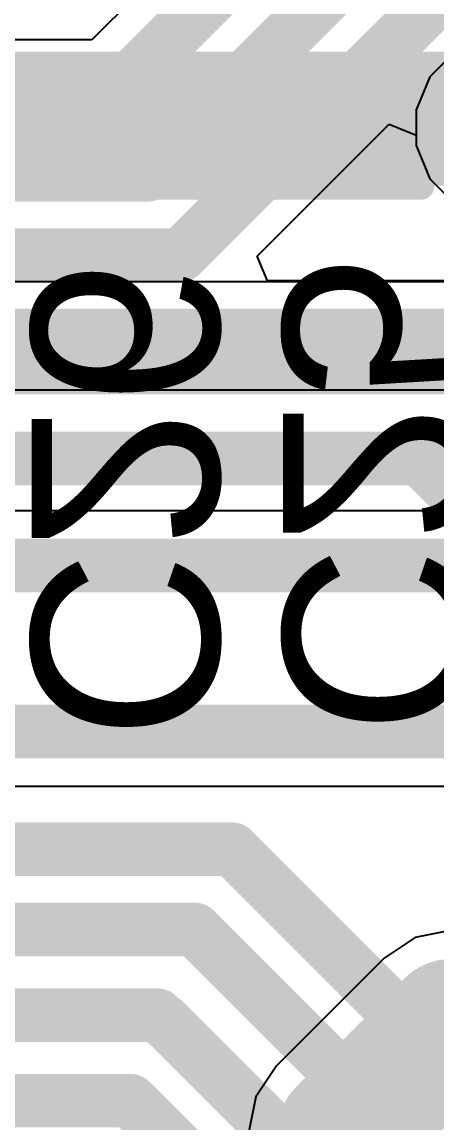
# Model space of a CAD drawing. Header units: inches. Extents: x -4 to 389, y 0 to 108.
# Drawn here: x 34.49 to 36.46, y 32.26 to 37.48 of the extents above; entities that cross this region are included whole.
import ezdxf

# ---------------------------------------------------------------- set-up
doc = ezdxf.new("R2010")
doc.units = ezdxf.units.IN
for name, color, linetype in [('Bottom Layer', 5, 'Continuous'), ('Bottom Overlay', 54, 'Continuous'), ('Bottom Paste', 16, 'Continuous'), ('Bottom Solder', 6, 'Continuous'), ('Signal_1', 16, 'Continuous'), ('Signal_2', 76, 'Continuous')]:
    doc.layers.add(name, color=color, linetype=linetype)
doc.styles.add('Arial', font='', dxfattribs={"height": 0.2})
doc.styles.get('Arial').set_extended_font_data('Arial')

msp = doc.modelspace()

# ---------------------------------------------------------------- hatches: boundary and pattern name
at = {"layer": 'Bottom Layer'}
for points in [[(32.594, 36.703), (37.211, 36.703), (37.211, 37.338), (32.594, 37.338)], [(35.2991, 36.7879), (34.6641, 36.7879), (34.6641, 37.2451), (35.2991, 37.2451)], [(36.2897, 36.7879), (35.6547, 36.7879), (35.6547, 37.2451), (36.2897, 37.2451)]]:
    msp.add_hatch(color=5, dxfattribs=at).paths.add_polyline_path(points)
at = {"layer": 'Bottom Paste'}
for points in [[(35.2991, 36.7879), (34.6641, 36.7879), (34.6641, 37.2451), (35.2991, 37.2451)], [(36.2897, 36.7879), (35.6547, 36.7879), (35.6547, 37.2451), (36.2897, 37.2451)]]:
    msp.add_hatch(color=16, dxfattribs=at).paths.add_polyline_path(points)
at = {"layer": 'Bottom Solder'}
for points in [[(35.3591, 36.7279), (34.6041, 36.7279), (34.6041, 37.3051), (35.3591, 37.3051)], [(36.3497, 36.7279), (35.5947, 36.7279), (35.5947, 37.3051), (36.3497, 37.3051)]]:
    msp.add_hatch(color=6, dxfattribs=at).paths.add_polyline_path(points)

# ---------------------------------------------------------------- linework, layer by layer
at = {"layer": 'Bottom Layer'}
for p, q in [((36.9116, 35.1586), (32.258, 35.1586)), ((33.4157, 33.8532), (37.0529, 33.8532)), ((36.5252, 33.1684), (36.3518, 33.1339)), ((36.3518, 33.1339), (36.2047, 33.0357)), ((36.2047, 33.0357), (35.6944, 32.5253)), ((36.2047, 33.0357), (36.2047, 33.0357)), ((35.6944, 32.5253), (35.5961, 32.3783)), ((35.5961, 32.3783), (35.5616, 32.2048))]:
    msp.add_line(p, q, dxfattribs=at)
for points in [[(32.258, 34.8996, 0.254, 0.254, 0), (36.9116, 34.8996, 0.254, 0.254, 0)], [(33.0708, 34.1122, 0.254, 0.254, 0), (37.1602, 34.1122, 0.254, 0.254, 0)], [(36.0148, 32.2048, 0.635, 0.635, 0), (36.5252, 32.7152, 0.635, 0.635, 0)], [(36.5252, 32.7152, 0.635, 0.635, 0), (37.3888, 32.7152, 0.635, 0.635, 0)], [(36.0148, 30.3799, 0.635, 0.635, 0), (36.0148, 32.2048, 0.635, 0.635, 0)]]:
    msp.add_lwpolyline(points, format="xyseb", dxfattribs=at)
for points in [[(36.3665, 32.7152, 0.3175, 0.3175, 1), (36.684, 32.7152, 0.3175, 0.3175, 1)], [(36.3665, 32.7152, 0.3175, 0.3175, 1), (36.684, 32.7152, 0.3175, 0.3175, 1)], [(35.8561, 32.2048, 0.3175, 0.3175, 1), (36.1736, 32.2048, 0.3175, 0.3175, 1)], [(35.8561, 32.2048, 0.3175, 0.3175, 1), (36.1736, 32.2048, 0.3175, 0.3175, 1)]]:
    msp.add_lwpolyline(points, format="xyseb", close=True, dxfattribs=at)
at = {"layer": 'Bottom Overlay'}
for points in [[(34.5752, 36.699, 0.127, 0.127, 0), (34.5752, 37.207, 0.127, 0.127, 0)], [(35.388, 36.699, 0.127, 0.127, 0), (35.388, 37.207, 0.127, 0.127, 0)], [(35.5658, 36.699, 0.127, 0.127, 0), (35.5658, 37.207, 0.127, 0.127, 0)], [(36.3786, 36.699, 0.127, 0.127, 0), (36.3786, 37.207, 0.127, 0.127, 0)], [(34.5752, 36.699, 0.127, 0.127, 0), (35.388, 36.699, 0.127, 0.127, 0)], [(35.5658, 36.699, 0.127, 0.127, 0), (36.3786, 36.699, 0.127, 0.127, 0)]]:
    msp.add_lwpolyline(points, format="xyseb", dxfattribs=at)
for points in [[(34.5435, 37.207, 0.0635, 0.0635, 1), (34.607, 37.207, 0.0635, 0.0635, 1)], [(35.3563, 37.207, 0.0635, 0.0635, 1), (35.4198, 37.207, 0.0635, 0.0635, 1)], [(35.5341, 37.207, 0.0635, 0.0635, 1), (35.5976, 37.207, 0.0635, 0.0635, 1)], [(36.3469, 37.207, 0.0635, 0.0635, 1), (36.4104, 37.207, 0.0635, 0.0635, 1)], [(34.5435, 36.699, 0.0635, 0.0635, 1), (34.607, 36.699, 0.0635, 0.0635, 1)], [(34.5435, 36.699, 0.0635, 0.0635, 1), (34.607, 36.699, 0.0635, 0.0635, 1)], [(35.3563, 36.699, 0.0635, 0.0635, 1), (35.4198, 36.699, 0.0635, 0.0635, 1)], [(35.3563, 36.699, 0.0635, 0.0635, 1), (35.4198, 36.699, 0.0635, 0.0635, 1)], [(35.5341, 36.699, 0.0635, 0.0635, 1), (35.5976, 36.699, 0.0635, 0.0635, 1)], [(35.5341, 36.699, 0.0635, 0.0635, 1), (35.5976, 36.699, 0.0635, 0.0635, 1)], [(36.3469, 36.699, 0.0635, 0.0635, 1), (36.4104, 36.699, 0.0635, 0.0635, 1)], [(36.3469, 36.699, 0.0635, 0.0635, 1), (36.4104, 36.699, 0.0635, 0.0635, 1)]]:
    msp.add_lwpolyline(points, format="xyseb", close=True, dxfattribs=at)
at = {"layer": 'Signal_1'}
for p, q in [((35.5009, 38.077), (34.8177, 37.3938)), ((34.8177, 37.3938), (21.082, 37.3938)), ((35.6022, 36.3681), (36.2286, 36.9945)), ((36.2286, 36.9945), (36.3556, 36.9419)), ((36.3556, 36.9419), (36.3556, 36.8923)), ((36.3556, 36.8923), (36.4206, 36.7354)), ((36.4206, 36.7354), (36.5407, 36.6153)), ((35.6508, 36.2508), (35.6022, 36.3681)), ((37.0085, 36.2508), (35.6508, 36.2508)), ((25.6089, 35.7328), (37.0085, 35.7328))]:
    msp.add_line(p, q, dxfattribs=at)
for points in [[(34.925, 37.1348, 0.254, 0.254, 0), (36.1442, 38.354, 0.254, 0.254, 0)], [(35.0828, 36.7538, 0.254, 0.254, 0), (36.2766, 37.9476, 0.254, 0.254, 0)], [(35.2406, 36.3728, 0.254, 0.254, 0), (36.4598, 37.592, 0.254, 0.254, 0)], [(36.4598, 37.592, 0.254, 0.254, 0), (37.6936, 37.592, 0.254, 0.254, 0)], [(21.082, 37.1348, 0.254, 0.254, 0), (34.925, 37.1348, 0.254, 0.254, 0)], [(33.655, 36.7538, 0.254, 0.254, 0), (35.0828, 36.7538, 0.254, 0.254, 0)], [(24.9428, 36.3728, 0.254, 0.254, 0), (35.2406, 36.3728, 0.254, 0.254, 0)], [(25.5016, 35.9918, 0.254, 0.254, 0), (37.0085, 35.9918, 0.254, 0.254, 0)]]:
    msp.add_lwpolyline(points, format="xyseb", dxfattribs=at)
for points in [[(36.3963, 37.592, 0.127, 0.127, 1), (36.5233, 37.592, 0.127, 0.127, 1)], [(36.3963, 37.592, 0.127, 0.127, 1), (36.5233, 37.592, 0.127, 0.127, 1)], [(34.8615, 37.1348, 0.127, 0.127, 1), (34.9885, 37.1348, 0.127, 0.127, 1)], [(34.8615, 37.1348, 0.127, 0.127, 1), (34.9885, 37.1348, 0.127, 0.127, 1)], [(35.0193, 36.7538, 0.127, 0.127, 1), (35.1463, 36.7538, 0.127, 0.127, 1)], [(35.0193, 36.7538, 0.127, 0.127, 1), (35.1463, 36.7538, 0.127, 0.127, 1)], [(35.1771, 36.3728, 0.127, 0.127, 1), (35.3041, 36.3728, 0.127, 0.127, 1)], [(35.1771, 36.3728, 0.127, 0.127, 1), (35.3041, 36.3728, 0.127, 0.127, 1)]]:
    msp.add_lwpolyline(points, format="xyseb", close=True, dxfattribs=at)
at = {"layer": 'Signal_2'}
for p, q in [((36.5407, 37.3392), (36.4206, 37.2191)), ((36.4206, 37.2191), (36.3556, 37.0622)), ((36.3556, 37.0622), (36.3556, 36.8923)), ((36.3556, 36.8923), (36.4206, 36.7354)), ((36.4206, 36.7354), (36.5407, 36.6153)), ((37.0332, 36.2458), (19.7866, 36.2458))]:
    msp.add_line(p, q, dxfattribs=at)
for points in [[(20.185, 35.8648, 0.3048, 0.3048, 0), (37.1076, 35.8648, 0.3048, 0.3048, 0)], [(21.5735, 35.4076, 0.254, 0.254, 0), (36.3728, 35.4076, 0.254, 0.254, 0)], [(36.3728, 35.4076, 0.254, 0.254, 0), (37.084, 34.6964, 0.254, 0.254, 0)], [(20.4724, 33.5534, 0.254, 0.254, 0), (35.4838, 33.5534, 0.254, 0.254, 0)], [(35.4838, 33.5534, 0.254, 0.254, 0), (37.8167, 31.2205, 0.254, 0.254, 0)], [(20.9804, 33.1724, 0.254, 0.254, 0), (35.306, 33.1724, 0.254, 0.254, 0)], [(35.306, 33.1724, 0.254, 0.254, 0), (37.211, 31.2674, 0.254, 0.254, 0)], [(27.686, 32.766, 0.254, 0.254, 0), (35.1282, 32.766, 0.254, 0.254, 0)], [(35.1282, 32.766, 0.254, 0.254, 0), (35.1536, 32.7406, 0.254, 0.254, 0)], [(35.1536, 32.7406, 0.254, 0.254, 0), (35.159, 32.7406, 0.254, 0.254, 0)], [(35.159, 32.7406, 0.254, 0.254, 0), (36.3815, 31.5181, 0.254, 0.254, 0)], [(28.2448, 32.3596, 0.254, 0.254, 0), (35.0012, 32.3596, 0.254, 0.254, 0)], [(35.0012, 32.3596, 0.254, 0.254, 0), (36.0005, 31.3603, 0.254, 0.254, 0)]]:
    msp.add_lwpolyline(points, format="xyseb", dxfattribs=at)
for points in [[(36.3093, 35.4076, 0.127, 0.127, 1), (36.4363, 35.4076, 0.127, 0.127, 1)], [(36.3093, 35.4076, 0.127, 0.127, 1), (36.4363, 35.4076, 0.127, 0.127, 1)], [(35.4203, 33.5534, 0.127, 0.127, 1), (35.5473, 33.5534, 0.127, 0.127, 1)], [(35.4203, 33.5534, 0.127, 0.127, 1), (35.5473, 33.5534, 0.127, 0.127, 1)], [(35.2425, 33.1724, 0.127, 0.127, 1), (35.3695, 33.1724, 0.127, 0.127, 1)], [(35.2425, 33.1724, 0.127, 0.127, 1), (35.3695, 33.1724, 0.127, 0.127, 1)], [(35.0647, 32.766, 0.127, 0.127, 1), (35.1917, 32.766, 0.127, 0.127, 1)], [(35.0647, 32.766, 0.127, 0.127, 1), (35.1917, 32.766, 0.127, 0.127, 1)], [(35.0901, 32.7406, 0.127, 0.127, 1), (35.2171, 32.7406, 0.127, 0.127, 1)], [(35.0901, 32.7406, 0.127, 0.127, 1), (35.2171, 32.7406, 0.127, 0.127, 1)], [(35.0955, 32.7406, 0.127, 0.127, 1), (35.2225, 32.7406, 0.127, 0.127, 1)], [(35.0955, 32.7406, 0.127, 0.127, 1), (35.2225, 32.7406, 0.127, 0.127, 1)], [(34.9377, 32.3596, 0.127, 0.127, 1), (35.0647, 32.3596, 0.127, 0.127, 1)], [(34.9377, 32.3596, 0.127, 0.127, 1), (35.0647, 32.3596, 0.127, 0.127, 1)]]:
    msp.add_lwpolyline(points, format="xyseb", close=True, dxfattribs=at)

# ---------------------------------------------------------------- texts
at = {"layer": 'Bottom Overlay', "style": 'Arial', "text_generation_flag": 2}
for s, p in [('C26', (34.5315, 34.0702)), ('C25', (35.7253, 34.0956))]:
    msp.add_text(s, height=0.889, rotation=270, dxfattribs=at).set_placement(p)

doc.saveas('drawing.dxf')
